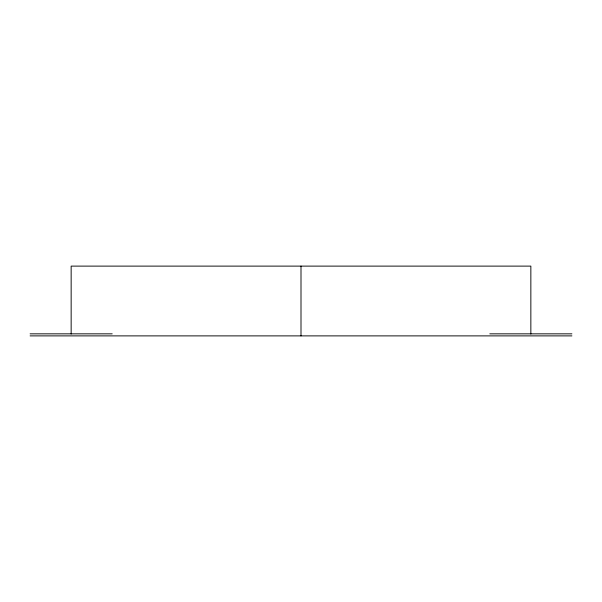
<?xml version="1.0" encoding="UTF-8"?>
<svg xmlns="http://www.w3.org/2000/svg" width="602" height="602" viewBox="0 0 602 602"><rect width="100%" height="100%" fill="white"/><g stroke="black" fill="none" stroke-linecap="round" stroke-linejoin="round"><path stroke-width="0.9" d="M30.1 333.839L112.19 333.839M489.81 333.839L571.9 333.839M30.1 335.886L571.9 335.886M530.851 334.027L530.851 266.114L71.149 266.114L71.149 334.027M301 266.114L301 335.886"/></g></svg>
